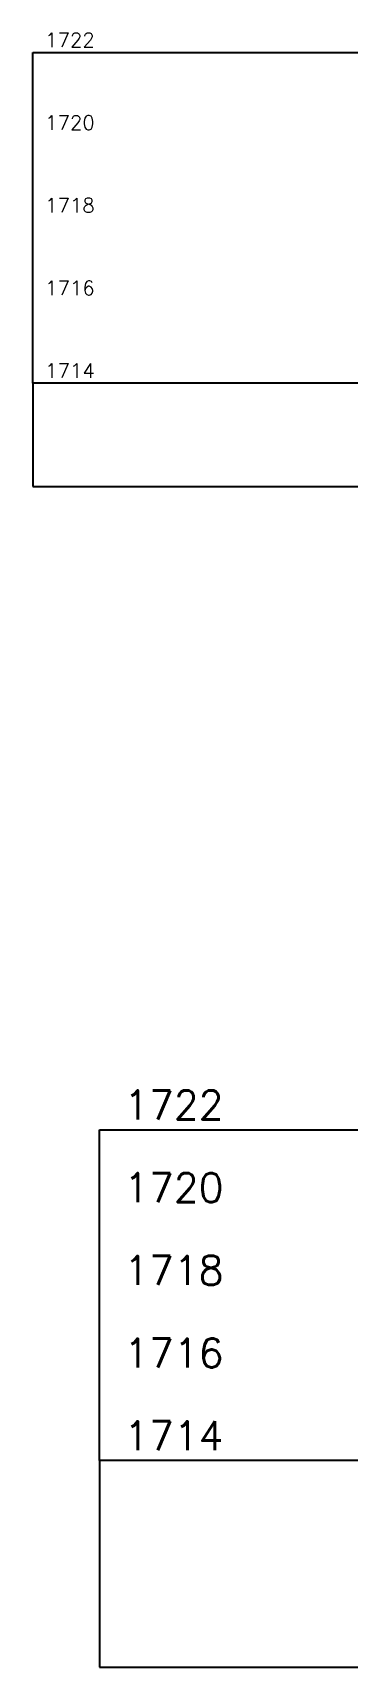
# Model space of a CAD drawing. Header units: metres. Extents: x 419533 to 423558, y 4805342 to 4807578.
# Drawn here: x 423457.54 to 423465.14, y 4807457.85 to 4807497.37 of the extents above; entities that cross this region are included whole.
import ezdxf

# ---------------------------------------------------------------- set-up
doc = ezdxf.new("R2010")
doc.units = ezdxf.units.M
doc.layers.add('C-ROAD-PROF-TEXT', color=11, linetype='Continuous')
doc.layers.add('C-ROAD-PROF-TTLB', color=5, linetype='Continuous')
doc.styles.get("Standard").update_dxf_attribs({"font": 'simplex.shx'})

# ---------------------------------------------------------------- blocks, each defined once
blk = doc.blocks.new('leg_extensions_profiles_1')
at = {"layer": 'C-ROAD-PROF-TTLB', "color": 5, "linetype": 'Continuous', "lineweight": -3}
for p, q in [((423457.54, 4807488.899), (423457.54, 4807496.899)), ((423457.54, 4807496.899), (423557.54, 4807496.899))]:
    blk.add_line(p, q, dxfattribs=at)
blk.add_3dface([(423457.54, 4807486.399), (423557.54, 4807486.399), (423557.54, 4807488.899), (423457.54, 4807488.899)], dxfattribs=at)
at = {"layer": 'C-ROAD-PROF-TEXT', "color": 11, "linetype": 'Continuous', "lineweight": -3, "char_height": 0.35, "attachment_point": 6}
for s, insert in [('1722', (423459.04, 4807497.199)), ('1720', (423459.04, 4807495.199)), ('1718', (423459.04, 4807493.199)), ('1716', (423459.04, 4807491.199)), ('1714', (423459.04, 4807489.199))]:
    blk.add_mtext(s, dxfattribs=dict(at, insert=insert))

msp = doc.modelspace()

# ---------------------------------------------------------------- linework, layer by layer
at = {"layer": 'C-ROAD-PROF-TTLB', "color": 5, "linetype": 'Continuous', "lineweight": -3}
for p, q in [((423459.152, 4807462.846), (423459.152, 4807470.846)), ((423459.152, 4807470.846), (423519.152, 4807470.846))]:
    msp.add_line(p, q, dxfattribs=at)
msp.add_3dface([(423459.152, 4807457.846), (423519.152, 4807457.846), (423519.152, 4807462.846), (423459.152, 4807462.846)], dxfattribs=at)

# ---------------------------------------------------------------- block references
msp.add_blockref('leg_extensions_profiles_1', (0, 0))

# ---------------------------------------------------------------- texts
at = {"layer": 'C-ROAD-PROF-TEXT', "color": 11, "linetype": 'Continuous', "lineweight": -3, "char_height": 0.7, "attachment_point": 6}
for s, insert in [('1722', (423462.151, 4807471.446)), ('1720', (423462.151, 4807469.446)), ('1718', (423462.151, 4807467.446)), ('1716', (423462.151, 4807465.446)), ('1714', (423462.151, 4807463.446))]:
    msp.add_mtext(s, dxfattribs=dict(at, insert=insert))

doc.saveas('drawing.dxf')
